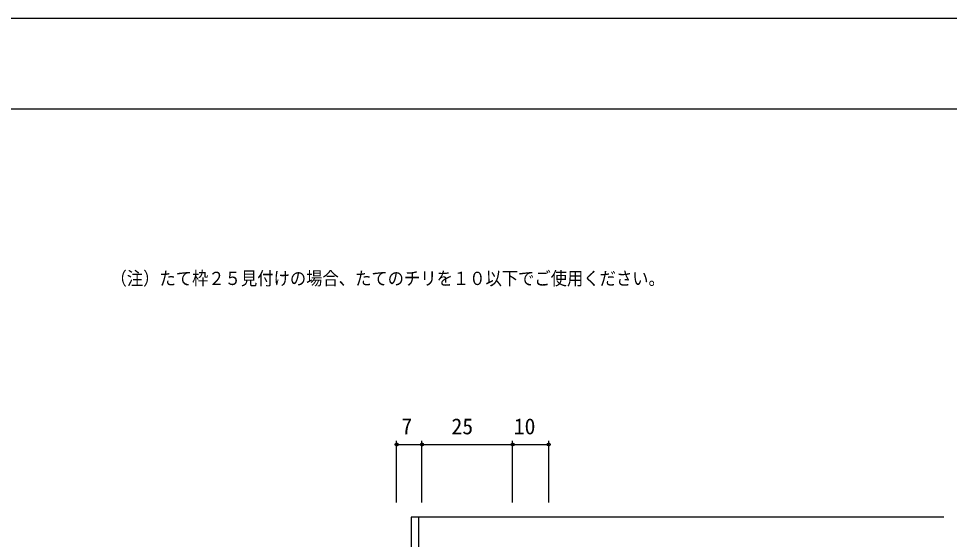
# Model space of a CAD drawing. Units: millimetres on the paper. Extents: x -437 to 438, y -233 to 230.
# Drawn here: x -59.8 to 197.1, y 51.8 to 195.5 of the extents above; entities that cross this region are included whole.
import ezdxf
from ezdxf.enums import TextEntityAlignment as Align

# ---------------------------------------------------------------- set-up
doc = ezdxf.new("R2010")
doc.units = ezdxf.units.MM
for name, color, linetype in [('0-1_USER1', 3, 'Continuous'), ('0-4_YKK_12', 2, 'Continuous'), ('0-5_YKK_13', 4, 'Continuous'), ('0-6_YKK_D', 6, 'Continuous'), ('0-7_YKK_ZWAK', 7, 'Continuous')]:
    doc.layers.add(name, color=color, linetype=linetype)
doc.styles.add('ＭＳ ゴシック', font='')
doc.styles.get('ＭＳ ゴシック').set_extended_font_data('MS Gothic')

msp = doc.modelspace()

# ---------------------------------------------------------------- linework, layer by layer
at = {"layer": '0-4_YKK_12'}
msp.add_line((195.646, 57.995), (50.562, 57.995), dxfattribs=at)
msp.add_lwpolyline([(50.562, 57.995), (50.562, 39.995), (50.562, 10.603)], dxfattribs=at)
at = {"layer": '0-5_YKK_13'}
msp.add_line((50.562, 57.995), (48.562, 57.995), dxfattribs=at)
msp.add_lwpolyline([(48.562, 57.995), (48.562, 39.995), (48.562, 10.067)], dxfattribs=at)
at = {"layer": '0-6_YKK_D'}
for p, q in [((44.562, 61.995), (44.562, 78.995)), ((44.562, 77.995), (51.562, 77.995)), ((51.562, 61.995), (51.562, 78.995)), ((51.562, 61.995), (51.562, 78.995)), ((51.562, 77.995), (76.562, 77.995)), ((76.562, 61.995), (76.562, 78.995)), ((76.562, 61.995), (76.562, 78.995)), ((76.562, 77.995), (86.562, 77.995)), ((86.562, 61.995), (86.562, 78.995))]:
    msp.add_line(p, q, dxfattribs=at)
for centre in [(44.562, 77.995), (51.562, 77.995), (51.562, 77.995), (76.562, 77.995), (76.562, 77.995), (86.562, 77.995)]:
    msp.add_circle(centre, 0.425, dxfattribs=at)
at = {"layer": '0-7_YKK_ZWAK'}
for p, q in [((438.1, 195.495), (-436.9, 195.495)), ((438.1, 170.495), (-436.9, 170.495))]:
    msp.add_line(p, q, dxfattribs=at)

# ---------------------------------------------------------------- texts
at = {"layer": '0-1_USER1', "style": 'ＭＳ ゴシック', "width": 0.9}
msp.add_text('（注）たて枠２５見付けの場合、たてのチリを１０以下でご使用ください。', height=3.666, dxfattribs=at).set_placement((-34.418, 120.9), align=Align.BOTTOM_LEFT)
at = {"layer": '0-6_YKK_D', "style": 'ＭＳ ゴシック'}
for s, p in [('7', (45.863, 79.495)), ('25', (59.698, 79.495)), ('10', (76.892, 79.495))]:
    msp.add_text(s, height=4.399, dxfattribs=at).set_placement(p, align=Align.BOTTOM_LEFT)

doc.saveas('drawing.dxf')
